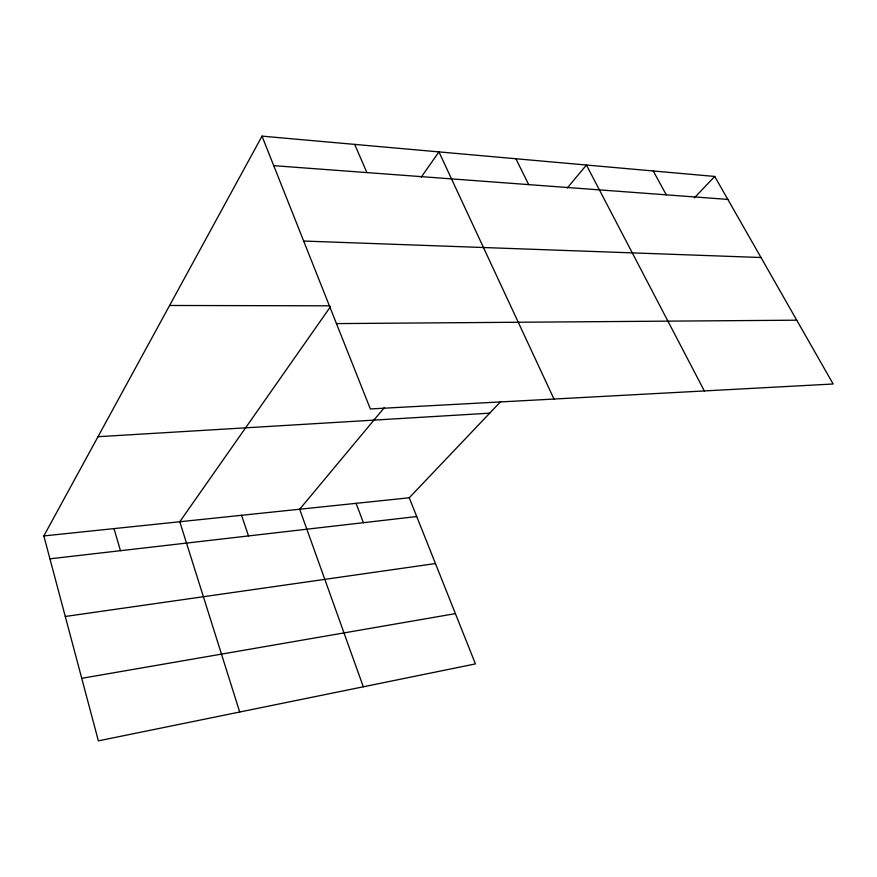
<?xml version="1.0" encoding="UTF-8"?>
<svg xmlns="http://www.w3.org/2000/svg" width="877" height="877" viewBox="0 0 877 877"><rect width="100%" height="100%" fill="white"/><g stroke="black" fill="none" stroke-linecap="round" stroke-linejoin="round"><path stroke-width="1.32" d="M500.8 401.48L409.252 497.785L475.433 663.911L98.377 740.857L43.85 535.935L262.015 136.143L714.733 176.452L833.15 383.994L370.346 408.945L262.015 136.143M330.322 306.917L179.785 521.738L239.706 712.025M421.212 177.198L438.949 151.896L554.001 399.046M384.247 407.717L299.682 509.23L363.308 686.801M567.32 187.963L586.428 165.029L704.341 390.945M694.365 197.884L714.733 176.452M81.736 678.316L455.393 613.626M65.282 616.476L435.441 563.549M49.945 558.824L416.718 516.542M43.85 535.935L409.252 497.785M97.994 436.702L489.706 413.166M336.45 323.602L796.744 320.193M169.601 305.481L329.73 305.81M303.672 241.043L760.984 257.509M273.734 165.665L727.844 199.419M653.222 170.971L666.279 194.847M515.884 158.748L528.699 184.619M354.681 144.387L366.893 172.583M356.084 503.343L363.407 522.692M241.559 515.292L248.52 535.935M114.021 528.612L120.456 550.701"/></g></svg>
